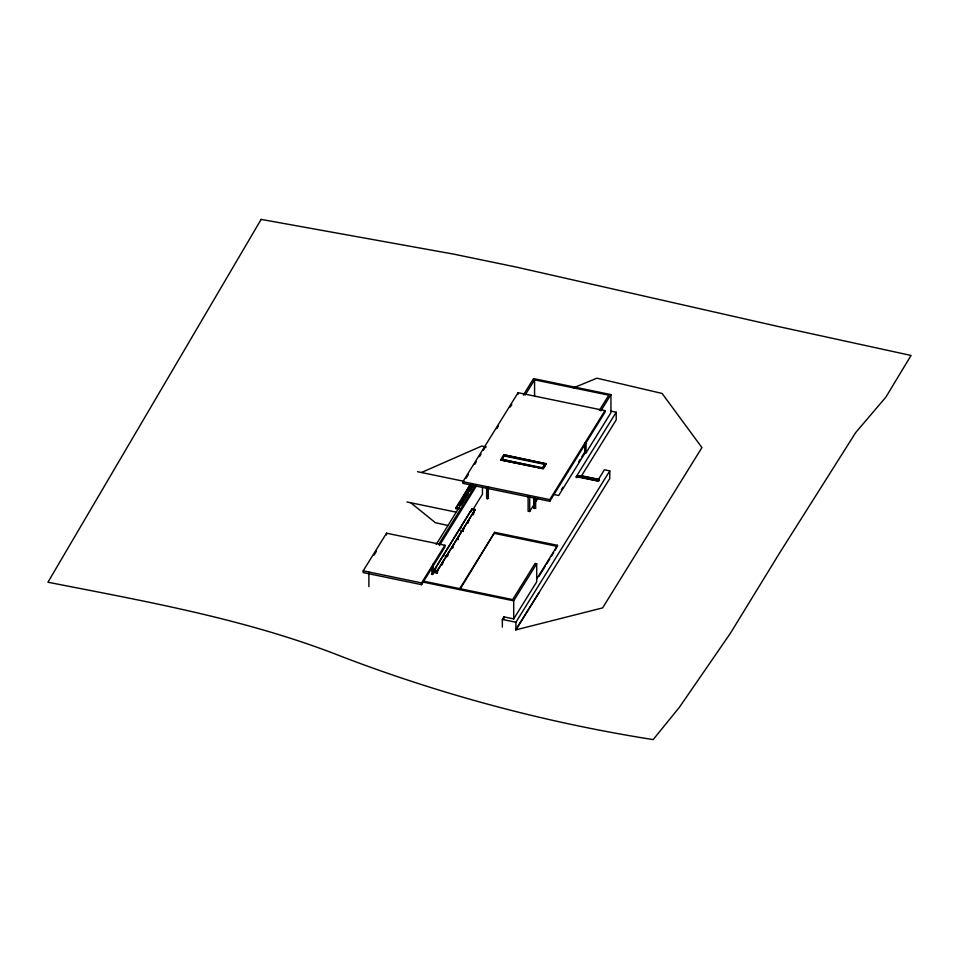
<?xml version="1.0" encoding="UTF-8"?>
<svg xmlns="http://www.w3.org/2000/svg" width="959" height="959" viewBox="0 0 959 959"><rect width="100%" height="100%" fill="white"/><g stroke="black" fill="none" stroke-linecap="round" stroke-linejoin="round"><path stroke-width="1.44" d="M363.197 570.833L386.537 533.204L444.916 545.263L444.916 547.026L421.576 584.666L363.197 572.595L363.197 570.833L421.576 582.904L444.916 545.263M374.082 555.033L376.419 551.269M462.897 481.694L518.1 392.687L604.961 410.644L604.961 412.286L549.759 501.293L462.897 483.336L462.897 481.694L549.759 499.639L604.961 410.644M466.05 478.241L468.424 474.429M474.729 464.264L476.299 461.723M479.464 456.628L481.034 454.087M483.396 450.274L485.769 446.462M496.81 428.661L498.38 426.12M510.212 407.048L511.782 404.506M523.362 395.036L533.552 378.601L610.943 394.605L610.943 412.682L586.057 452.804L584.487 452.48M525.1 395.108L534.571 379.836L608.797 395.18L599.387 410.368M458.462 509.157L455.933 508.63L455.933 507.671L469.934 485.086L473.734 485.865M455.933 508.63L460.596 501.101M462.154 498.596L469.934 485.086M466.398 494.245L459.433 505.465L471.037 485.793L472.943 486.189L472.943 487.148M467.944 491.739L471.037 485.793M436.129 544.58L472.943 485.218M468.292 493.669L461.327 504.902L459.433 504.506M469.838 491.176L472.164 487.436M438.946 544.005L474.933 485.973M439.426 545.527L476.203 486.237M500.598 459.984L503.679 454.734L546.33 463.82L543.238 468.795L500.598 459.984L543.238 468.519L546.33 463.545M501.881 459.349L504.29 455.465L545.036 463.892L542.626 468.328L501.881 459.349L542.626 467.776L545.036 463.892M501.881 459.9L504.29 455.465M433.804 570.509L472.032 508.869L475.196 509.517L436.968 571.708L433.804 570.509L436.968 571.156L475.196 509.517M433.804 571.061L472.032 508.869M435.71 568.567L434.571 572.583L437.1 573.098L438.227 569.095M460.428 528.709L461.555 526.887M470.761 512.034L471.9 510.212M434.727 571.18L432.689 574.465L431.43 574.201M473.063 509.361L482.461 494.221L482.461 487.268M444.916 555.908L447.445 556.436L448.572 552.42M460.428 530.902L462.957 531.418L464.084 527.402M487.604 487.292C488.742 489.558 486.465 500.946 487.364 498.117M488.335 487.196L488.335 498.32L487.951 488.107M487.604 498.416L488.335 498.32M459.265 589.449L494.676 532.341L557.539 545.335L555.213 550.178M460.056 589.27L494.676 532.341M528.109 495.887L528.109 511.195L529.692 511.519L534.343 504.014M535.889 501.509L538.227 497.757M534.607 497.002L534.607 508.126L534.007 508.006L534.738 507.91M535.338 507.647L535.59 508.33L534.607 508.126M600.837 410.896L610.943 394.605M561.399 489.713L562.909 487.28M578.768 461.723L580.279 459.289M581.777 456.856L584.043 453.211M598.116 480.867L576.958 476.491L576.275 477.582L576.275 476.623L616.205 412.226L610.907 411.123M598.8 480.723L577.63 476.347L576.958 477.45L576.958 476.491M599.471 480.591L578.313 476.215L577.63 477.306L577.63 476.347M598.74 480.159L578.984 476.084L578.313 477.174L578.313 476.215M599.423 480.027L579.668 475.94L578.984 477.043L578.984 476.084M581.022 476.635L616.205 419.898L616.205 412.226M502.348 627.114L502.348 619.442L503.931 616.889L513.7 618.903L536.692 581.825L536.692 563.748L535.11 563.424L512.681 599.591L423.794 581.214M513.7 618.903L513.7 600.825L536.692 563.748M536.656 579.008L557.539 545.335M538.97 576.359L545.168 566.385M546.714 563.892L549.807 558.905M551.353 556.412L553.667 552.672M515.906 629.907L515.906 622.247L609.78 470.869L604.41 469.766L597.445 480.998L576.275 476.623M516.685 628.636L609.78 478.541L609.78 470.869M539.138 592.458L515.558 629.943L602.6 607.91L701.928 447.565L662.106 393.454L596.918 378.182L573.506 387.856M421.421 472.511L481.778 446.019L486.033 447.062M546.33 463.82L503.679 454.734M504.29 456.016L545.036 464.444M581.022 475.676L599.363 479.464M598.692 479.596L580.351 475.808L579.668 476.899L579.668 475.94M554.422 494.616L558.689 495.491L585.266 452.636L585.266 442.902M417.513 471.696L464.024 481.322M472.032 509.409L475.196 510.068M455.933 507.671L459.721 508.462M406.928 501.977L456.424 512.202M494.676 533.444L557.539 546.438M423.003 582.077L513.7 600.825M502.348 619.442L515.906 622.247M447.889 525.472L435.374 522.691L410.764 502.768M586.057 441.679L586.057 452.804M584.798 443.226L584.798 451.989M549.759 499.639L549.759 501.293M535.721 498.38L535.59 508.33M534.774 497.433L534.774 508.558M534.571 379.836L534.571 396.067M534.391 497.349L534.391 508.474M534.139 496.654L534.007 508.006M529.692 496.223L529.692 511.519M518.1 392.687L518.1 394.329M503.931 616.889L503.931 619.442M488.203 487.412L488.203 498.536M487.735 487.064L487.735 498.189M487.364 486.992L487.388 498.764M487.004 487.556L487.004 498.68M486.621 487.088L486.621 498.212M474.429 510.727L473.29 514.743L473.29 512.55M469.251 519.071L468.124 523.087L468.124 520.893M462.957 529.224L462.957 531.418M458.917 535.745L457.779 539.761L457.779 537.567M453.739 544.077L452.612 548.092L452.612 545.899M447.445 554.242L447.445 556.436M443.406 560.751L442.267 564.767L442.267 562.573M437.1 570.917L437.1 573.098M433.168 563.964L433.168 573.698L431.898 573.446L431.898 567.872M421.576 582.904L421.576 584.666M386.537 533.204L386.537 534.954M368.879 572.319L368.879 586.62M261.136 219.395L47.95 582.221C147.602 601.796 248.549 619.514 343.346 657.179C443.43 695.323 547.349 722.906 653.151 739.605L679.344 707.358L730.398 633.276L779.835 552.612L855.692 432.581L885.9 397.098L911.05 355.453L777.905 326.432L517.081 267.249L453.679 254.123L261.136 219.395"/></g></svg>
